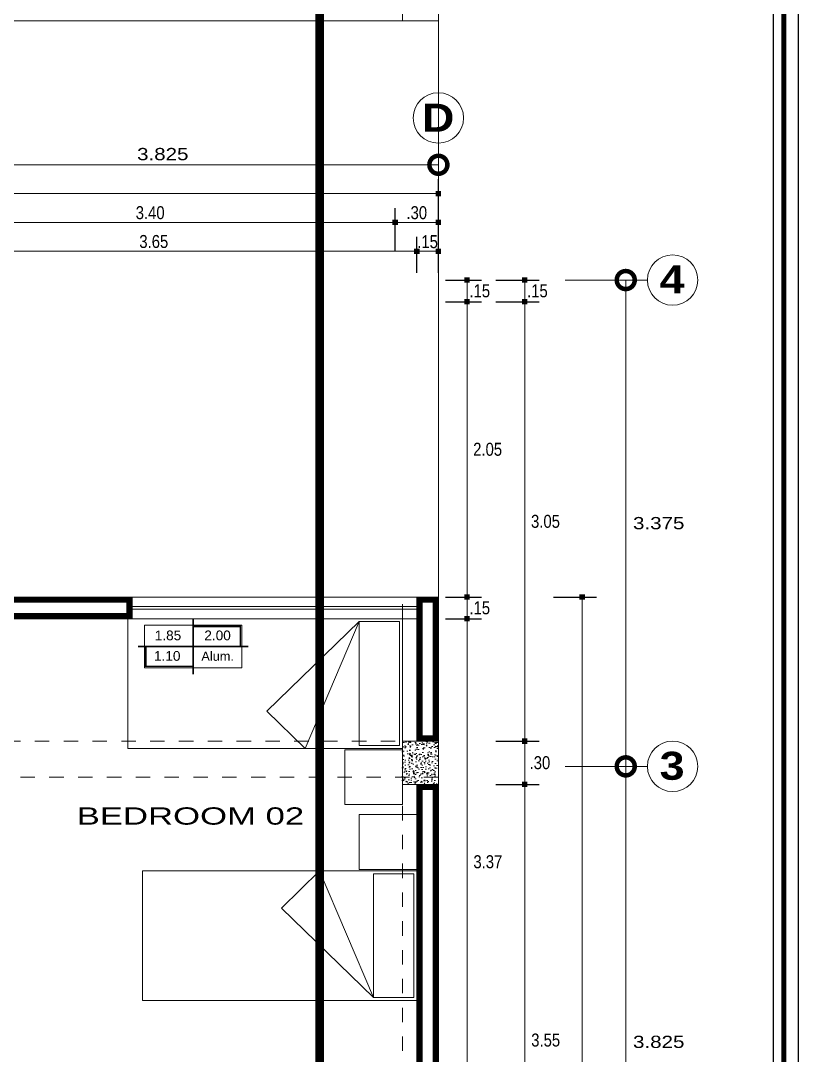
# Model space of a CAD drawing. Header units: millimetres. Extents: x 1555 to 3397, y 790 to 1592.
# Drawn here: x 1676.34 to 1681.74, y 806.65 to 813.83 of the extents above; entities that cross this region are included whole.
import ezdxf
from ezdxf.enums import TextEntityAlignment as Align

# ---------------------------------------------------------------- set-up
doc = ezdxf.new("R2010")
doc.units = ezdxf.units.MM
for name, pattern in [('ACAD_ISO10W100', [18.5, 12, -3, 0.5, -3]), ('DASHDOT', [1, 0.5, -0.25, 0, -0.25]), ('HIDDEN2', [4.7625, 3.175, -1.5875])]:
    doc.linetypes.add(name, pattern=pattern)
doc.layers.get('0').update_dxf_attribs({"lineweight": 5})
doc.layers.get('Defpoints').update_dxf_attribs({"lineweight": 5})
for name, color, linetype, lineweight in [('0-Columna', 253, 'Continuous', 13), ('0-Hach de Muro Alto', 145, 'Continuous', 5), ('0-Muro Alto', 145, 'Continuous', 5), ('02', 2, 'Continuous', 5), ('1 simbolos', 250, 'Continuous', 9), ('COTA', 250, 'Continuous', 9), ('COTAS', 7, 'Continuous', 9), ('MARCO DE MENBRETE', 252, 'Continuous', 25), ('muebles', 8, 'Continuous', 5), ('SIMBOLO CORTES', 10, 'DASHDOT', 5), ('TEXT2', 7, 'Continuous', 9), ('TEXTURAS ACHURADOS', 47, 'Continuous', 5), ('VENTANA', 150, 'Continuous', 5)]:
    doc.layers.add(name, color=color, linetype=linetype, lineweight=lineweight)
for name, color, linetype, lineweight, true_color in [('1 numeracion puertas ventanas', 7, 'Continuous', 9, 0x504a45), ('CIR EJES', 7, 'Continuous', 9, 0x8b8e7a), ('ejes', 7, 'DASHDOT', 5, 0x6c7360), ('MARCO  LOGITO LM', 7, 'Continuous', 25, 0x5b584a), ('PROYECCION DE VIGA', 7, 'HIDDEN2', 9, 0xd4bc9d), ('PROYECCION01', 7, 'HIDDEN2', 9, 0x6c4856)]:
    doc.layers.add(name, color=color, linetype=linetype, lineweight=lineweight, true_color=true_color)
doc.layers.add('LOGO', color=7, linetype='Continuous')
doc.styles.add('BLACK', font='', dxfattribs={"height": 0.15})
doc.styles.add('DETALLES', font='techl___.ttf')
doc.styles.add('PEQUEÑO', font='sanss___.ttf', dxfattribs={"height": 0.075})
doc.styles.add('STYLE1-50EJES', font='swissel.ttf', dxfattribs={"width": 1.2, "height": 0.085})
doc.styles.add('TEX-10', font='swissel.ttf', dxfattribs={"height": 0.1})
doc.styles.add('TEXTO-AMBIENTES', font='GOTHIC.TTF', dxfattribs={"width": 1.5, "height": 0.125})
doc.styles.get('BLACK').set_extended_font_data('Arial Black')
doc.dimstyles.new('50$0', dxfattribs={"dimscale": 0, "dimtxt": 0.09, "dimasz": 0.038, "dimexe": 0.1, "dimexo": 0.05, "dimgap": 0.02, "dimtad": 2, "dimtih": 1, "dimtoh": 1, "dimlfac": -1, "dimzin": 4, "dimdsep": 46, "dimtxsty": 'DETALLES', "dimblk": 'BOXFILLED', "dimcen": 2.5, "dimclrd": 256, "dimclre": 256, "dimclrt": 256, "dimazin": 0, "dimtfac": 1, "dimtmove": 0, "dimatfit": 2, "dimldrblk": 'DOT', "dimfxl": 0.2, "dimfxlon": 1, "dimtolj": 1, "dimtzin": 0, "dimlwd": -1, "dimarcsym": 0})
doc.dimstyles.new('DIM-1-50ejes', dxfattribs={"dimtxt": 0.085, "dimasz": 0.25, "dimexe": 0.15, "dimexo": 0.18, "dimgap": 0.03, "dimtad": 2, "dimtih": 1, "dimtoh": 1, "dimzin": 0, "dimdsep": 46, "dimtxsty": 'STYLE1-50EJES', "dimblk1": 'DOTSMALL', "dimblk2": 'DOTSMALL', "dimsah": 1, "dimcen": 2.75, "dimclrd": 256, "dimclre": 256, "dimclrt": 256, "dimazin": 0, "dimtfac": 1, "dimtix": 1, "dimtmove": 0, "dimatfit": 3, "dimldrblk": 'DOTSMALL', "dimfxl": 1, "dimfxlon": 1, "dimtolj": 1, "dimtzin": 0, "dimlwd": -1, "dimlwe": -1, "dimarcsym": 0})

# ---------------------------------------------------------------- blocks, each defined once
blk = doc.blocks.new('A$C1AD014A1')
at = {"layer": 'muebles'}
for p, q in [((0.3422, 0.8264), (-0.5378, 0.4518)), ((0.3422, 0.8264), (-0.2786, 0.1871)), ((-0.5378, 0.4518), (-0.2786, 0.1871))]:
    blk.add_line(p, q, dxfattribs=at)
for points in [[(-0.5478, 1.1265), (-0.5478, 0.7265), (-0.9278, 0.7265), (-0.9278, 1.1265)], [(0.3622, 1.1265), (0.3622, -0.7777), (-0.5378, -0.7777), (-0.5378, 1.1265)], [(-0.5178, 0.8264), (0.3422, 0.8264), (0.3422, 1.1065), (-0.5178, 1.1065)], [(-0.5378, 0.4518), (-0.2786, 0.1871), (0.3422, 0.8264)]]:
    blk.add_lwpolyline(points, close=True, dxfattribs=at)
blk = doc.blocks.new('_BOXFILLED')
at = {"color": 0, "linetype": 'ByBlock'}
blk.add_line((-0.5, 0), (-1, 0), dxfattribs=at)
blk.add_solid([(-0.5, 0.5), (0.5, 0.5), (-0.5, -0.5), (0.5, -0.5)], dxfattribs=at)
blk = doc.blocks.new('*D77')
at = {"layer": 'COTA', "lineweight": -2, "transparency": 16777216}
for p, q in [((1680.0414, 809.8332), (1680.3414, 809.8332)), ((1680.0414, 800.8332), (1680.3414, 800.8332))]:
    blk.add_line(p, q, dxfattribs=at)
at = {"layer": 'COTA', "transparency": 16777216}
blk.add_line((1680.2414, 800.8712), (1680.2414, 809.7952), dxfattribs=at)
at = {"layer": 'Defpoints', "color": 0, "transparency": 16777216}
for p in [(1679.2433, 809.8332), (1680.2414, 809.8332), (1679.2433, 800.8332)]:
    blk.add_point(p, dxfattribs=at)
at = {"layer": 'COTA', "transparency": 16777216, "xscale": 0.038, "yscale": 0.038, "zscale": 0.038}
for p, rotation in [((1680.2414, 809.8332), 90), ((1680.2414, 800.8332), 270)]:
    blk.add_blockref('_BOXFILLED', p, dxfattribs=dict(at, rotation=rotation))
at = {"layer": 'COTA', "transparency": 16777216, "insert": (1680.3879, 805.3332), "char_height": 0.09, "attachment_point": 5, "style": 'DETALLES'}
blk.add_mtext('\\A1;9.00', dxfattribs=at)
blk = doc.blocks.new('_Dot')
at = {"layer": '02', "color": 0, "lineweight": -2}
blk.add_line((-0.5, 0), (-1, 0), dxfattribs=at)
at = {"layer": '02', "color": 0, "const_width": 0.5}
blk.add_lwpolyline([(-0.25, 0, 1), (0.25, 0, 1)], format="xyb", close=True, dxfattribs=at)
blk = doc.blocks.new('*D79')
at = {"layer": 'COTA', "lineweight": -2, "transparency": 16777216}
for p, q in [((1679.6423, 808.5332), (1679.9423, 808.5332)), ((1679.6423, 804.9832), (1679.9423, 804.9832))]:
    blk.add_line(p, q, dxfattribs=at)
at = {"layer": 'COTA', "transparency": 16777216}
blk.add_line((1679.8423, 805.0212), (1679.8423, 808.4952), dxfattribs=at)
at = {"layer": 'Defpoints', "color": 0, "transparency": 16777216}
for p in [(1679.2433, 808.5332), (1679.8423, 808.5332), (1679.2433, 804.9832)]:
    blk.add_point(p, dxfattribs=at)
at = {"layer": 'COTA', "transparency": 16777216, "xscale": 0.038, "yscale": 0.038, "zscale": 0.038}
for p, rotation in [((1679.8423, 808.5332), 90), ((1679.8423, 804.9832), 270)]:
    blk.add_blockref('_BOXFILLED', p, dxfattribs=dict(at, rotation=rotation))
at = {"layer": 'COTA', "transparency": 16777216, "insert": (1679.9878, 806.7582), "char_height": 0.09, "attachment_point": 5, "style": 'DETALLES'}
blk.add_mtext('\\A1;3.55', dxfattribs=at)
blk = doc.blocks.new('*D80')
at = {"layer": 'COTA', "lineweight": -2, "transparency": 16777216}
for p, q in [((1679.6423, 808.8332), (1679.9423, 808.8332)), ((1679.6423, 808.5332), (1679.9423, 808.5332))]:
    blk.add_line(p, q, dxfattribs=at)
at = {"layer": 'COTA', "transparency": 16777216}
blk.add_line((1679.8423, 808.5712), (1679.8423, 808.7952), dxfattribs=at)
at = {"layer": 'Defpoints', "color": 0, "transparency": 16777216}
for p in [(1679.2433, 808.8332), (1679.8423, 808.8332), (1679.2433, 808.5332)]:
    blk.add_point(p, dxfattribs=at)
at = {"layer": 'COTA', "transparency": 16777216, "xscale": 0.038, "yscale": 0.038, "zscale": 0.038}
for p, rotation in [((1679.8423, 808.8332), 90), ((1679.8423, 808.5332), 270)]:
    blk.add_blockref('_BOXFILLED', p, dxfattribs=dict(at, rotation=rotation))
at = {"layer": 'COTA', "transparency": 16777216, "insert": (1679.9478, 808.6832), "char_height": 0.09, "attachment_point": 5, "style": 'DETALLES'}
blk.add_mtext('\\A1;.30', dxfattribs=at)
blk = doc.blocks.new('_DOTSMALL')
at = {"color": 0, "linetype": 'ByBlock', "const_width": 0.5}
blk.add_lwpolyline([(-0.0625, 0, 1), (0.0625, 0, 1)], format="xyb", close=True, dxfattribs=at)
blk = doc.blocks.new('*D81')
at = {"layer": 'COTAS', "transparency": 16777216}
for p, q in [((1680.1223, 808.6582), (1680.6933, 808.6582)), ((1680.5433, 804.8332), (1680.5433, 808.6582)), ((1680.1223, 804.8332), (1680.6933, 804.8332))]:
    blk.add_line(p, q, dxfattribs=at)
at = {"layer": 'Defpoints', "color": 0, "transparency": 16777216}
for p in [(1679.9423, 808.6582), (1680.5433, 808.6582), (1679.9423, 804.8332)]:
    blk.add_point(p, dxfattribs=at)
at = {"layer": 'COTAS', "transparency": 16777216, "xscale": 0.25, "yscale": 0.25, "zscale": 0.25}
for p, rotation in [((1680.5433, 808.6582), 90), ((1680.5433, 804.8332), 270)]:
    blk.add_blockref('_DOTSMALL', p, dxfattribs=dict(at, rotation=rotation))
at = {"layer": 'COTAS', "transparency": 16777216, "insert": (1680.7722, 806.7457), "char_height": 0.085, "attachment_point": 5, "style": 'STYLE1-50EJES'}
blk.add_mtext('\\A1;3.825', dxfattribs=at)
blk = doc.blocks.new('*D82')
at = {"layer": 'COTAS', "transparency": 16777216}
for p, q in [((1680.1223, 812.0332), (1680.6933, 812.0332)), ((1680.5433, 808.6582), (1680.5433, 812.0332)), ((1680.1223, 808.6582), (1680.6933, 808.6582))]:
    blk.add_line(p, q, dxfattribs=at)
at = {"layer": 'Defpoints', "color": 0, "transparency": 16777216}
for p in [(1679.9423, 812.0332), (1680.5433, 812.0332), (1679.9423, 808.6582)]:
    blk.add_point(p, dxfattribs=at)
at = {"layer": 'COTAS', "transparency": 16777216, "xscale": 0.25, "yscale": 0.25, "zscale": 0.25}
for p, rotation in [((1680.5433, 812.0332), 90), ((1680.5433, 808.6582), 270)]:
    blk.add_blockref('_DOTSMALL', p, dxfattribs=dict(at, rotation=rotation))
at = {"layer": 'COTAS', "transparency": 16777216, "insert": (1680.7722, 810.3457), "char_height": 0.085, "attachment_point": 5, "style": 'STYLE1-50EJES'}
blk.add_mtext('\\A1;3.375', dxfattribs=at)
blk = doc.blocks.new('*D99')
at = {"layer": 'COTA', "lineweight": -2, "transparency": 16777216}
for p, q in [((1679.2933, 809.6832), (1679.5423, 809.6832)), ((1679.2933, 806.3082), (1679.5423, 806.3082))]:
    blk.add_line(p, q, dxfattribs=at)
at = {"layer": 'COTA', "transparency": 16777216}
blk.add_line((1679.4423, 806.3462), (1679.4423, 809.6452), dxfattribs=at)
at = {"layer": 'Defpoints', "color": 0, "transparency": 16777216}
for p in [(1679.2433, 809.6832), (1679.4423, 809.6832), (1679.2433, 806.3082)]:
    blk.add_point(p, dxfattribs=at)
at = {"layer": 'COTA', "transparency": 16777216, "xscale": 0.038, "yscale": 0.038, "zscale": 0.038}
for p, rotation in [((1679.4423, 809.6832), 90), ((1679.4423, 806.3082), 270)]:
    blk.add_blockref('_BOXFILLED', p, dxfattribs=dict(at, rotation=rotation))
at = {"layer": 'COTA', "transparency": 16777216, "insert": (1679.5865, 807.9957), "char_height": 0.09, "attachment_point": 5, "style": 'DETALLES'}
blk.add_mtext('\\A1;3.37', dxfattribs=at)
blk = doc.blocks.new('*D312')
at = {"layer": 'COTA', "lineweight": -2, "transparency": 16777216}
for p, q in [((1679.2933, 809.8332), (1679.5423, 809.8332)), ((1679.2933, 809.6832), (1679.5423, 809.6832))]:
    blk.add_line(p, q, dxfattribs=at)
at = {"layer": 'COTA', "transparency": 16777216}
blk.add_line((1679.4423, 809.7212), (1679.4423, 809.7952), dxfattribs=at)
at = {"layer": 'Defpoints', "color": 0, "transparency": 16777216}
for p in [(1679.2433, 809.8332), (1679.4423, 809.8332), (1679.2433, 809.6832)]:
    blk.add_point(p, dxfattribs=at)
at = {"layer": 'COTA', "transparency": 16777216, "xscale": 0.038, "yscale": 0.038, "zscale": 0.038}
for p, rotation in [((1679.4423, 809.8332), 90), ((1679.4423, 809.6832), 270)]:
    blk.add_blockref('_BOXFILLED', p, dxfattribs=dict(at, rotation=rotation))
at = {"layer": 'COTA', "transparency": 16777216, "insert": (1679.5305, 809.7582), "char_height": 0.09, "attachment_point": 5, "style": 'DETALLES'}
blk.add_mtext('\\A1;.15', dxfattribs=at)
blk = doc.blocks.new('*D313')
at = {"layer": 'COTA', "lineweight": -2, "transparency": 16777216}
for p, q in [((1670.2433, 812.4332), (1670.2433, 812.7332)), ((1679.2433, 812.4332), (1679.2433, 812.7332))]:
    blk.add_line(p, q, dxfattribs=at)
at = {"layer": 'COTA', "transparency": 16777216}
blk.add_line((1670.2813, 812.6332), (1679.2053, 812.6332), dxfattribs=at)
at = {"layer": 'Defpoints', "color": 0, "transparency": 16777216}
for p in [(1679.2433, 812.6332), (1670.2433, 812.0332), (1679.2433, 812.0332)]:
    blk.add_point(p, dxfattribs=at)
at = {"layer": 'COTA', "transparency": 16777216, "xscale": 0.038, "yscale": 0.038, "zscale": 0.038, "rotation": 180}
blk.add_blockref('_BOXFILLED', (1670.2433, 812.6332), dxfattribs=at)
at = {"layer": 'COTA', "transparency": 16777216, "xscale": 0.038, "yscale": 0.038, "zscale": 0.038}
blk.add_blockref('_BOXFILLED', (1679.2433, 812.6332), dxfattribs=at)
at = {"layer": 'COTA', "transparency": 16777216, "insert": (1674.7433, 812.6994), "char_height": 0.09, "attachment_point": 5, "style": 'DETALLES'}
blk.add_mtext('\\A1;9.00', dxfattribs=at)
blk = doc.blocks.new('*D315')
at = {"layer": 'COTA', "lineweight": -2, "transparency": 16777216}
for p, q in [((1675.5433, 812.2332), (1675.5433, 812.5332)), ((1678.9433, 812.2332), (1678.9433, 812.5332))]:
    blk.add_line(p, q, dxfattribs=at)
at = {"layer": 'COTA', "transparency": 16777216}
blk.add_line((1678.9053, 812.4332), (1675.5813, 812.4332), dxfattribs=at)
at = {"layer": 'Defpoints', "color": 0, "transparency": 16777216}
for p in [(1675.5433, 812.4332), (1675.5433, 812.0332), (1678.9433, 812.0332)]:
    blk.add_point(p, dxfattribs=at)
at = {"layer": 'COTA', "transparency": 16777216, "xscale": 0.038, "yscale": 0.038, "zscale": 0.038, "rotation": 180}
blk.add_blockref('_BOXFILLED', (1675.5433, 812.4332), dxfattribs=at)
at = {"layer": 'COTA', "transparency": 16777216, "xscale": 0.038, "yscale": 0.038, "zscale": 0.038}
blk.add_blockref('_BOXFILLED', (1678.9433, 812.4332), dxfattribs=at)
at = {"layer": 'COTA', "transparency": 16777216, "insert": (1677.2433, 812.5002), "char_height": 0.09, "attachment_point": 5, "style": 'DETALLES'}
blk.add_mtext('\\A1;3.40', dxfattribs=at)
blk = doc.blocks.new('*D319')
at = {"layer": 'COTAS', "transparency": 16777216}
for p, q in [((1675.4183, 812.6132), (1675.4183, 812.9832)), ((1679.2433, 812.6132), (1679.2433, 812.9832)), ((1679.2433, 812.8332), (1675.4183, 812.8332))]:
    blk.add_line(p, q, dxfattribs=at)
at = {"layer": 'Defpoints', "color": 0, "transparency": 16777216}
for p in [(1675.4183, 812.8332), (1675.4183, 812.4332), (1679.2433, 812.4332)]:
    blk.add_point(p, dxfattribs=at)
at = {"layer": 'COTAS', "transparency": 16777216, "xscale": 0.25, "yscale": 0.25, "zscale": 0.25, "rotation": 180}
blk.add_blockref('_DOTSMALL', (1675.4183, 812.8332), dxfattribs=at)
at = {"layer": 'COTAS', "transparency": 16777216, "xscale": 0.25, "yscale": 0.25, "zscale": 0.25}
blk.add_blockref('_DOTSMALL', (1679.2433, 812.8332), dxfattribs=at)
at = {"layer": 'COTAS', "transparency": 16777216, "insert": (1677.3308, 812.9069), "char_height": 0.085, "attachment_point": 5, "style": 'STYLE1-50EJES'}
blk.add_mtext('\\A1;3.825', dxfattribs=at)
blk = doc.blocks.new('*D323')
at = {"layer": 'COTA', "lineweight": -2, "transparency": 16777216}
for p, q in [((1678.9433, 812.2332), (1678.9433, 812.5332)), ((1679.2433, 812.2332), (1679.2433, 812.5332))]:
    blk.add_line(p, q, dxfattribs=at)
at = {"layer": 'COTA', "transparency": 16777216}
blk.add_line((1678.9813, 812.4332), (1679.2053, 812.4332), dxfattribs=at)
at = {"layer": 'Defpoints', "color": 0, "transparency": 16777216}
for p in [(1679.2433, 812.4332), (1678.9433, 812.0332), (1679.2433, 812.0332)]:
    blk.add_point(p, dxfattribs=at)
at = {"layer": 'COTA', "transparency": 16777216, "xscale": 0.038, "yscale": 0.038, "zscale": 0.038, "rotation": 180}
blk.add_blockref('_BOXFILLED', (1678.9433, 812.4332), dxfattribs=at)
at = {"layer": 'COTA', "transparency": 16777216, "xscale": 0.038, "yscale": 0.038, "zscale": 0.038}
blk.add_blockref('_BOXFILLED', (1679.2433, 812.4332), dxfattribs=at)
at = {"layer": 'COTA', "transparency": 16777216, "insert": (1679.0933, 812.5002), "char_height": 0.09, "attachment_point": 5, "style": 'DETALLES'}
blk.add_mtext('\\A1;.30', dxfattribs=at)
blk = doc.blocks.new('*D328')
at = {"layer": 'COTA', "lineweight": -2, "transparency": 16777216}
for p, q in [((1679.0933, 812.0832), (1679.0933, 812.3332)), ((1679.2433, 812.0832), (1679.2433, 812.3332))]:
    blk.add_line(p, q, dxfattribs=at)
at = {"layer": 'COTA', "transparency": 16777216}
blk.add_line((1679.1313, 812.2332), (1679.2053, 812.2332), dxfattribs=at)
at = {"layer": 'Defpoints', "color": 0, "transparency": 16777216}
for p in [(1679.2433, 812.2332), (1679.0933, 812.0332), (1679.2433, 812.0332)]:
    blk.add_point(p, dxfattribs=at)
at = {"layer": 'COTA', "transparency": 16777216, "xscale": 0.038, "yscale": 0.038, "zscale": 0.038, "rotation": 180}
blk.add_blockref('_BOXFILLED', (1679.0933, 812.2332), dxfattribs=at)
at = {"layer": 'COTA', "transparency": 16777216, "xscale": 0.038, "yscale": 0.038, "zscale": 0.038}
blk.add_blockref('_BOXFILLED', (1679.2433, 812.2332), dxfattribs=at)
at = {"layer": 'COTA', "transparency": 16777216, "insert": (1679.1683, 812.2992), "char_height": 0.09, "attachment_point": 5, "style": 'DETALLES'}
blk.add_mtext('\\A1;.15', dxfattribs=at)
blk = doc.blocks.new('*D329')
at = {"layer": 'COTA', "lineweight": -2, "transparency": 16777216}
for p, q in [((1675.4433, 812.0832), (1675.4433, 812.3332)), ((1679.0933, 812.0832), (1679.0933, 812.3332))]:
    blk.add_line(p, q, dxfattribs=at)
at = {"layer": 'COTA', "transparency": 16777216}
blk.add_line((1679.0553, 812.2332), (1675.4813, 812.2332), dxfattribs=at)
at = {"layer": 'Defpoints', "color": 0, "transparency": 16777216}
for p in [(1675.4433, 812.2332), (1675.4433, 812.0332), (1679.0933, 812.0332)]:
    blk.add_point(p, dxfattribs=at)
at = {"layer": 'COTA', "transparency": 16777216, "xscale": 0.038, "yscale": 0.038, "zscale": 0.038, "rotation": 180}
blk.add_blockref('_BOXFILLED', (1675.4433, 812.2332), dxfattribs=at)
at = {"layer": 'COTA', "transparency": 16777216, "xscale": 0.038, "yscale": 0.038, "zscale": 0.038}
blk.add_blockref('_BOXFILLED', (1679.0933, 812.2332), dxfattribs=at)
at = {"layer": 'COTA', "transparency": 16777216, "insert": (1677.2683, 812.3002), "char_height": 0.09, "attachment_point": 5, "style": 'DETALLES'}
blk.add_mtext('\\A1;3.65', dxfattribs=at)
blk = doc.blocks.new('TipoVentana')
for p, q in [((0, -0.35), (0, 0)), ((-0.4, -0.175), (0.4, -0.175))]:
    blk.add_line(p, q)
blk.add_lwpolyline([(-0.4, -0.35), (0.4, -0.35), (0.4, 0), (-0.4, 0)], close=True)
at = {"style": 'PEQUEÑO'}
for tag, p in [('TIPO', (-0.1961, -0.1305)), ('ANCHO', (-0.2007, -0.2968))]:
    blk.add_attdef(tag, text='', height=0.075, dxfattribs=at).set_placement(p, align=Align.CENTER)
at = {"style": 'PEQUEÑO', "flags": 4}
for tag, p in [('ALFEIZ.', (0.2062, -0.1281)), ('ALTO', (0.1993, -0.2968))]:
    blk.add_attdef(tag, text='', height=0.075, dxfattribs=at).set_placement(p, align=Align.CENTER)
blk = doc.blocks.new('*D609')
at = {"layer": 'COTA', "lineweight": -2, "transparency": 16777216}
for p, q in [((1679.6423, 811.8832), (1679.9423, 811.8832)), ((1679.6423, 808.8332), (1679.9423, 808.8332))]:
    blk.add_line(p, q, dxfattribs=at)
at = {"layer": 'COTA', "transparency": 16777216}
blk.add_line((1679.8423, 808.8712), (1679.8423, 811.8452), dxfattribs=at)
at = {"layer": 'Defpoints', "color": 0, "transparency": 16777216}
for p in [(1679.2433, 811.8832), (1679.8423, 811.8832), (1679.2433, 808.8332)]:
    blk.add_point(p, dxfattribs=at)
at = {"layer": 'COTA', "transparency": 16777216, "xscale": 0.038, "yscale": 0.038, "zscale": 0.038}
for p, rotation in [((1679.8423, 811.8832), 90), ((1679.8423, 808.8332), 270)]:
    blk.add_blockref('_BOXFILLED', p, dxfattribs=dict(at, rotation=rotation))
at = {"layer": 'COTA', "transparency": 16777216, "insert": (1679.9865, 810.3582), "char_height": 0.09, "attachment_point": 5, "style": 'DETALLES'}
blk.add_mtext('\\A1;3.05', dxfattribs=at)
blk = doc.blocks.new('*D610')
at = {"layer": 'COTA', "lineweight": -2, "transparency": 16777216}
for p, q in [((1679.6423, 812.0332), (1679.9423, 812.0332)), ((1679.6423, 811.8832), (1679.9423, 811.8832))]:
    blk.add_line(p, q, dxfattribs=at)
at = {"layer": 'COTA', "transparency": 16777216}
blk.add_line((1679.8423, 811.9212), (1679.8423, 811.9952), dxfattribs=at)
at = {"layer": 'Defpoints', "color": 0, "transparency": 16777216}
for p in [(1679.2433, 812.0332), (1679.8423, 812.0332), (1679.2433, 811.8832)]:
    blk.add_point(p, dxfattribs=at)
at = {"layer": 'COTA', "transparency": 16777216, "xscale": 0.038, "yscale": 0.038, "zscale": 0.038}
for p, rotation in [((1679.8423, 812.0332), 90), ((1679.8423, 811.8832), 270)]:
    blk.add_blockref('_BOXFILLED', p, dxfattribs=dict(at, rotation=rotation))
at = {"layer": 'COTA', "transparency": 16777216, "insert": (1679.9305, 811.9582), "char_height": 0.09, "attachment_point": 5, "style": 'DETALLES'}
blk.add_mtext('\\A1;.15', dxfattribs=at)
blk = doc.blocks.new('*D611')
at = {"layer": 'COTA', "lineweight": -2, "transparency": 16777216}
for p, q in [((1679.2933, 811.8832), (1679.5423, 811.8832)), ((1679.2933, 809.8332), (1679.5423, 809.8332))]:
    blk.add_line(p, q, dxfattribs=at)
at = {"layer": 'COTA', "transparency": 16777216}
blk.add_line((1679.4423, 809.8712), (1679.4423, 811.8452), dxfattribs=at)
at = {"layer": 'Defpoints', "color": 0, "transparency": 16777216}
for p in [(1679.2433, 811.8832), (1679.4423, 811.8832), (1679.2433, 809.8332)]:
    blk.add_point(p, dxfattribs=at)
at = {"layer": 'COTA', "transparency": 16777216, "xscale": 0.038, "yscale": 0.038, "zscale": 0.038}
for p, rotation in [((1679.4423, 811.8832), 90), ((1679.4423, 809.8332), 270)]:
    blk.add_blockref('_BOXFILLED', p, dxfattribs=dict(at, rotation=rotation))
at = {"layer": 'COTA', "transparency": 16777216, "insert": (1679.585, 810.8582), "char_height": 0.09, "attachment_point": 5, "style": 'DETALLES'}
blk.add_mtext('\\A1;2.05', dxfattribs=at)
blk = doc.blocks.new('*D615')
at = {"layer": 'COTA', "lineweight": -2, "transparency": 16777216}
for p, q in [((1679.2933, 812.0332), (1679.5423, 812.0332)), ((1679.2933, 811.8832), (1679.5423, 811.8832))]:
    blk.add_line(p, q, dxfattribs=at)
at = {"layer": 'COTA', "transparency": 16777216}
blk.add_line((1679.4423, 811.9212), (1679.4423, 811.9952), dxfattribs=at)
at = {"layer": 'Defpoints', "color": 0, "transparency": 16777216}
for p in [(1679.2433, 812.0332), (1679.4423, 812.0332), (1679.2433, 811.8832)]:
    blk.add_point(p, dxfattribs=at)
at = {"layer": 'COTA', "transparency": 16777216, "xscale": 0.038, "yscale": 0.038, "zscale": 0.038}
for p, rotation in [((1679.4423, 812.0332), 90), ((1679.4423, 811.8832), 270)]:
    blk.add_blockref('_BOXFILLED', p, dxfattribs=dict(at, rotation=rotation))
at = {"layer": 'COTA', "transparency": 16777216, "insert": (1679.5305, 811.9582), "char_height": 0.09, "attachment_point": 5, "style": 'DETALLES'}
blk.add_mtext('\\A1;.15', dxfattribs=at)

msp = doc.modelspace()

# ---------------------------------------------------------------- hatches: boundary and pattern name
at = {"layer": 'TEXTURAS ACHURADOS'}
h = msp.add_hatch(dxfattribs=at)
h.set_pattern_fill('CONCRET3', color=256, scale=0.00882, angle=360, pattern_type=2)
h.set_pattern_definition([(50, (1724.808065, 776.934366), (0.06326235, -0.00553474), [0.006615, -0.072765]), (355, (1724.808065, 776.934366), (-0.01223787, 0.066343346), [0.005292, -0.058212]), (100.4514, (1724.813336, 776.933904), (0.05102453, 0.06080857), [0.005621885, -0.061840734]), (46.1842, (1724.808065, 776.952006), (0.09413066, -0.01459878), [0.0099225, -0.1091475]), (96.6356, (1724.81591, 776.95079), (0.08243725, 0.0859172), [0.00843283, -0.09276109]), (351.1842, (1724.80806, 776.95201), (0.08243718, 0.08591726), [0.007938, -0.087318]), (21, (1724.816885, 776.947596), (0.0526472, -0.035510986), [0.006615, -0.072765]), (326, (1724.816885, 776.947596), (0.02146041, 0.063958234), [0.005292, -0.058212]), (71.4514, (1724.82127, 776.944636), (0.074107636, 0.02844719), [0.005621885, -0.061840734]), (37.5, (1724.808065, 776.934366), (0.001072499, 0.029361238), [0, -0.0575064, 0, -0.059094, 0, -0.0584325]), (7.5, (1724.808065, 776.934366), (0.023202733, 0.034787113), [0, -0.0336924, 0, -0.0561834, 0, -0.0222705]), (327.5, (1724.788396, 776.934366), (0.047083139, -0.00198934), [0, -0.02205, 0, -0.068796, 0, -0.091287]), (317.5, (1724.779576, 776.934366), (0.05143702, 0.00882926), [0, -0.028665, 0, -0.0456876, 0, -0.064827])])
h.paths.add_polyline_path([(1678.99335, 808.83322), (1679.24335, 808.83322), (1679.24335, 808.53322), (1678.99335, 808.53322)])

# ---------------------------------------------------------------- linework, layer by layer
at = {"layer": '0-Columna'}
msp.add_lwpolyline([(1679.24335, 808.83322), (1678.99335, 808.83322), (1678.99335, 808.53322), (1679.24335, 808.53322)], close=True, dxfattribs=at)
at = {"layer": '0-Hach de Muro Alto', "const_width": 0.04}
for points in [[(1677.09835, 809.81322), (1675.31335, 809.81322), (1675.31335, 808.85322), (1675.42335, 808.85322), (1675.42335, 809.70322), (1675.94335, 809.70322), (1677.09835, 809.70322)], [(1679.22335, 808.85322), (1679.11335, 808.85322), (1679.11335, 809.81322), (1679.22335, 809.81322)], [(1679.11335, 808.51322), (1679.22335, 808.51322), (1679.22335, 805.00322), (1679.11335, 805.00322)]]:
    msp.add_lwpolyline(points, close=True, dxfattribs=at)
at = {"layer": '0-Muro Alto'}
for points in [[(1670.24335, 813.83322), (1679.24335, 813.83322), (1679.24335, 817.63322), (1670.24335, 817.63322)], [(1679.24335, 809.83322), (1679.24335, 809.83322), (1679.24335, 813.83322), (1679.24335, 813.83322)], [(1677.11835, 809.83322), (1675.29335, 809.83322), (1675.29335, 808.83322), (1675.44335, 808.83322), (1675.44335, 809.68322), (1675.94335, 809.68322), (1677.11835, 809.68322)], [(1679.09335, 809.83322), (1677.11835, 809.83322), (1677.11835, 809.68322), (1678.99335, 809.68322), (1679.09335, 809.68322)], [(1679.24335, 808.83322), (1679.09335, 808.83322), (1679.09335, 809.83322), (1679.24335, 809.83322)], [(1679.09335, 808.53322), (1679.24335, 808.53322), (1679.24335, 804.98322), (1679.09335, 804.98322)]]:
    msp.add_lwpolyline(points, close=True, dxfattribs=at)
msp.add_lwpolyline([(1679.09335, 813.83322), (1678.99335, 813.83322)], dxfattribs=at)
at = {"layer": '1 numeracion puertas ventanas', "linetype": 'Continuous', "const_width": 0.0108}
for points in [[(1677.54101, 809.29731), (1677.54101, 809.68322)], [(1677.54101, 809.62822), (1677.86919, 809.62822), (1677.86919, 809.49027)], [(1677.15783, 809.49029), (1677.92419, 809.49027)], [(1677.54101, 809.35231), (1677.21283, 809.35231), (1677.21283, 809.49029)]]:
    msp.add_lwpolyline(points, dxfattribs=at)
at = {"layer": 'CIR EJES'}
for centre in [(1680.86835, 812.03322), (1680.86835, 808.65822)]:
    msp.add_circle(centre, 0.175, dxfattribs=at)
at = {"layer": 'ejes', "color": 8, "linetype": 'Continuous', "lineweight": 0}
msp.add_circle((1679.24335, 813.15818), 0.175, dxfattribs=at)
at = {"layer": 'LOGO'}
msp.add_lwpolyline([(1681.74076, 792.76699), (1640.28602, 792.76699), (1640.28602, 821.90666), (1681.74076, 821.90666)], close=True, dxfattribs=at)
at = {"layer": 'MARCO  LOGITO LM', "ltscale": 0.8, "const_width": 0.03358}
msp.add_lwpolyline([(1640.38602, 821.80666), (1681.64076, 821.80666), (1681.64076, 792.86699), (1640.38602, 792.86699)], close=True, dxfattribs=at)
at = {"layer": 'MARCO DE MENBRETE'}
msp.add_lwpolyline([(1640.46102, 821.73166), (1681.56576, 821.73166), (1681.56576, 792.94199), (1640.46102, 792.94199)], close=True, dxfattribs=at)
at = {"layer": 'PROYECCION DE VIGA', "linetype": 'HIDDEN2', "ltscale": 0.03}
for points in [[(1678.99335, 809.83322), (1679.24335, 809.83322), (1679.24335, 800.48322), (1678.99335, 800.48322)], [(1670.24335, 808.83322), (1679.24335, 808.83322), (1679.24335, 808.58322), (1670.24335, 808.58322)]]:
    msp.add_lwpolyline(points, close=True, dxfattribs=at)
at = {"layer": 'PROYECCION01', "linetype": 'HIDDEN2', "ltscale": 0.03}
msp.add_lwpolyline([(1670.49335, 814.08322), (1678.99335, 814.08322), (1678.99335, 813.83322), (1670.49335, 813.83322)], close=True, dxfattribs=at)
at = {"layer": 'SIMBOLO CORTES', "linetype": 'ACAD_ISO10W100', "ltscale": 0.07, "const_width": 0.05972}
msp.add_lwpolyline([(1677.92017, 819.37395), (1678.42017, 819.37395), (1678.42017, 799.03325), (1677.92017, 799.03325)], dxfattribs=at)
at = {"layer": 'VENTANA'}
msp.add_lwpolyline([(1679.09335, 809.76822), (1677.11835, 809.76822), (1677.11835, 809.74822), (1679.05835, 809.74822), (1679.09335, 809.74822)], close=True, dxfattribs=at)

# ---------------------------------------------------------------- block references
at = {"layer": '1 simbolos', "linetype": 'Continuous'}
ref = msp.add_blockref('TipoVentana', (1677.54101, 809.34231), dxfattribs=dict(at, xscale=0.8454515097599824, yscale=0.8454515097599824, zscale=0.8454515097599824, rotation=180))
ref.add_attrib('ALFEIZ.', '1.10', dxfattribs={"layer": '0', "height": 0.0675, "style": 'TEX-10', "flags": 4}).set_placement((1677.36187, 809.3909), align=Align.CENTER)
ref.add_attrib('TIPO', 'Alum.', dxfattribs={"layer": '0', "height": 0.063409, "style": 'PEQUEÑO'}).set_placement((1677.71177, 809.39111), align=Align.CENTER)
ref.add_attrib('ANCHO', '2.00', dxfattribs={"layer": '0', "height": 0.0675, "style": 'TEX-10'}).set_placement((1677.71107, 809.53338), align=Align.CENTER)
ref.add_attrib('ALTO', '1.85', dxfattribs={"layer": '0', "height": 0.0675, "style": 'TEX-10', "flags": 4}).set_placement((1677.36713, 809.53347), align=Align.CENTER)
at = {"layer": 'muebles', "color": 5, "lineweight": 5, "xscale": -1, "rotation": 270}
msp.add_blockref('A$C1AD014A1', (1677.86687, 809.32104), dxfattribs=at)
at = {"layer": 'muebles', "color": 5, "lineweight": 5, "rotation": 270}
msp.add_blockref('A$C1AD014A1', (1677.96687, 807.39529), dxfattribs=at)

# ---------------------------------------------------------------- texts
at = {"layer": 'ejes', "linetype": 'Continuous', "lineweight": 0, "style": 'BLACK'}
for s, p in [('D', (1679.12989, 813.06284)), ('4', (1680.7787, 811.94042)), ('3', (1680.7787, 808.56542))]:
    msp.add_text(s, height=0.19424, dxfattribs=at).set_placement(p)
at = {"layer": 'TEXT2', "insert": (1677.52265, 808.31289), "char_height": 0.12, "width": 1.9880209, "attachment_point": 5, "style": 'TEXTO-AMBIENTES'}
msp.add_mtext('\\A1;BEDROOM 02', dxfattribs=at)

# ---------------------------------------------------------------- dimensions: what is measured, and where the dimension line sits
at = {"layer": 'COTA'}
for base, p1, p2, override, picture, middle in [((1679.24335, 812.63318), (1670.24335, 812.03322), (1679.24335, 812.03322), {"dimscale": 1}, '*D313', (1674.74335, 812.69937)), ((1675.44335, 812.23318), (1679.09335, 812.03322), (1675.44335, 812.03322), {"dimscale": 1, "dimtmove": 1}, '*D329', (1677.26835, 812.30016))]:
    dim = msp.add_linear_dim(base=base, p1=p1, p2=p2, dimstyle='50$0', override=override, dxfattribs=at)
    dim.commit()
    dim.dimension.update_dxf_attribs({"geometry": picture, "text_midpoint": middle})
for base, p1, p2, angle, picture, middle in [((1675.54335, 812.43318), (1678.94335, 812.03322), (1675.54335, 812.03322), 180, '*D315', (1677.24335, 812.50016)), ((1679.24335, 812.43318), (1678.94335, 812.03322), (1679.24335, 812.03322), 180, '*D323', (1679.09335, 812.50016)), ((1679.84232, 812.03322), (1679.24335, 811.88322), (1679.24335, 812.03322), 90, '*D610', (1679.93054, 811.95822)), ((1679.44232, 812.03322), (1679.24335, 811.88322), (1679.24335, 812.03322), 90, '*D615', (1679.53054, 811.95822)), ((1679.84232, 811.88322), (1679.24335, 808.83322), (1679.24335, 811.88322), 90, '*D609', (1679.98646, 810.35822)), ((1679.44232, 811.88322), (1679.24335, 809.83322), (1679.24335, 811.88322), 90, '*D611', (1679.58501, 810.85822)), ((1680.24137, 809.83322), (1679.24335, 800.83322), (1679.24335, 809.83322), 90, '*D77', (1680.38789, 805.33322)), ((1679.44232, 809.83322), (1679.24335, 809.68322), (1679.24335, 809.83322), 90, '*D312', (1679.53054, 809.75822)), ((1679.44231538, 809.68321946), (1679.24334692, 806.30821947), (1679.24334692, 809.68321946), 90, '*D99', (1679.58646012, 807.99571946)), ((1679.84232, 808.83322), (1679.24335, 808.53322), (1679.24335, 808.83322), 90, '*D80', (1679.94784, 808.68322)), ((1679.84232, 808.53322), (1679.24335, 804.98322), (1679.24335, 808.53322), 90, '*D79', (1679.98784, 806.75822))]:
    dim = msp.add_linear_dim(base=base, p1=p1, p2=p2, angle=angle, dimstyle='50$0', override={"dimscale": 1, "dimtmove": 1}, dxfattribs=at)
    dim.commit()
    dim.dimension.update_dxf_attribs({"geometry": picture, "text_midpoint": middle})
dim = msp.add_linear_dim(base=(1679.24335, 812.23318), p1=(1679.09335, 812.03322), p2=(1679.24335, 812.03322), dimstyle='50$0', override={"dimscale": 1, "dimtmove": 1}, dxfattribs=at)
dim.commit()
dim.dimension.update_dxf_attribs({"geometry": '*D328', "text_midpoint": (1679.16835, 812.23318), "dimtype": 160})
at = {"layer": 'COTAS'}
dim = msp.add_linear_dim(base=(1675.41835, 812.83318), p1=(1679.24335, 812.43318), p2=(1675.41835, 812.43318), dimstyle='DIM-1-50ejes', override={"dimdec": 3, "dimtmove": 1}, dxfattribs=at)
dim.commit()
dim.dimension.update_dxf_attribs({"geometry": '*D319', "text_midpoint": (1677.33085, 812.90686)})
for base, p1, p2, picture, middle in [((1680.54335, 812.03322), (1679.94232, 808.65822), (1679.94232, 812.03322), '*D82', (1680.77221, 810.34572)), ((1680.54335, 808.65822), (1679.94232, 804.83322), (1679.94232, 808.65822), '*D81', (1680.77221, 806.74572))]:
    dim = msp.add_linear_dim(base=base, p1=p1, p2=p2, angle=90, dimstyle='DIM-1-50ejes', override={"dimdec": 3, "dimtmove": 1}, dxfattribs=at)
    dim.commit()
    dim.dimension.update_dxf_attribs({"geometry": picture, "text_midpoint": middle})

doc.saveas('drawing.dxf')
